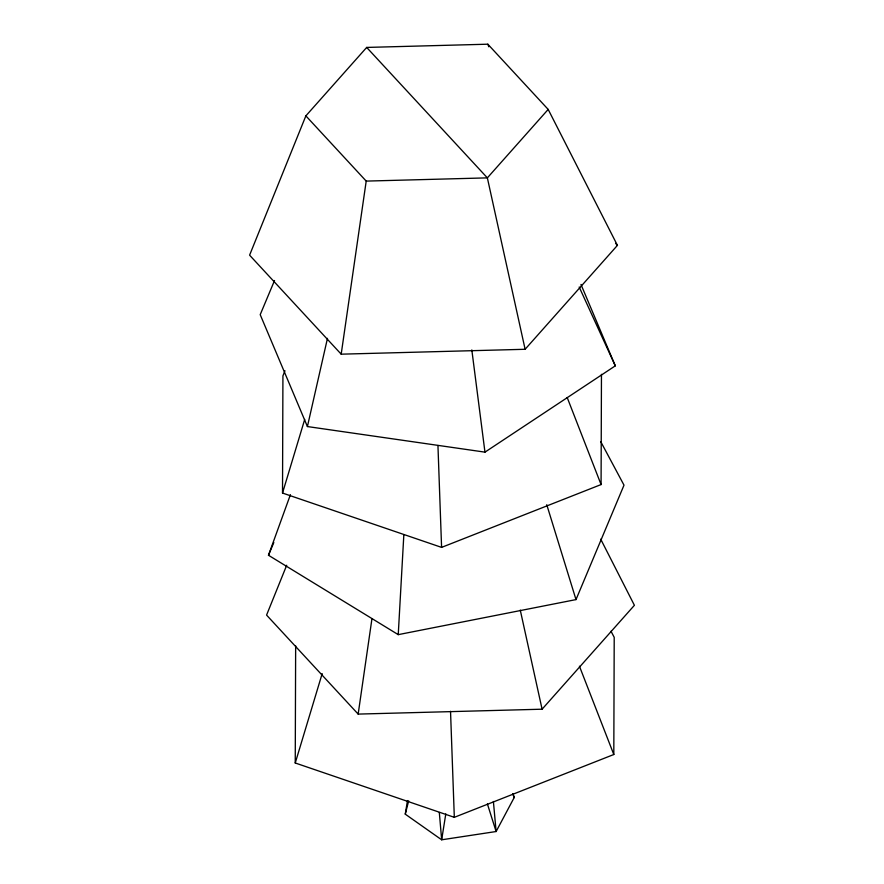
<?xml version="1.0" encoding="UTF-8"?>
<svg xmlns="http://www.w3.org/2000/svg" width="884" height="884" viewBox="0 0 884 884"><rect width="100%" height="100%" fill="white"/><g stroke="black" fill="none" stroke-linecap="round" stroke-linejoin="round"><path stroke-width="1.33" d="M601.463 374.308L601.076 484.565L441.591 547.384L282.515 493.051L282.924 375.888L284.979 370.772M611.01 631.242L614.214 637.353L613.805 754.516L454.321 817.324L295.245 762.991L295.654 645.839M600.755 441.668L624.005 485.161L576.003 599.595L398.242 634.646L403.844 534.665M341.191 354.175L366.208 181.098L305.864 115.87L366.683 47.427L487.835 44.2L548.179 109.417L617.43 245.365L525.118 349.279L341.191 354.175L249.597 255.167L305.864 115.87M600.711 539.163L634.403 605.297L542.091 709.2L358.164 714.095L371.954 618.701M445.801 813.899L441.668 839.8L496.123 831.524L514.168 797.6L512.908 793.677L514.168 797.6M439.315 812.473L441.668 839.8L405.27 814.164L407.48 800.561M580.976 284.46L615.297 365.843L484.962 452.144L307.411 426.552L327.467 338.34M405.27 814.164L408.673 800.827M282.515 493.051L304.704 419.436M295.245 762.991L322.185 673.608M398.242 634.646L268.482 555.263L290.427 494.653M286.703 565.252L266.57 615.087L358.164 714.095M274.526 280.537L260.205 314.66L307.411 426.552M268.482 555.263L273.819 542.544M548.179 109.417L487.36 177.872L366.208 181.098M615.562 243.354L617.43 245.365M366.683 47.427L487.36 177.872L525.118 349.279M579.186 287.035L615.297 365.843M567.196 397.524L601.076 484.565M579.429 666.193L613.805 754.516M487.835 44.2L488.797 46.786M487.393 803.921L496.123 831.524L493.394 801.479M546.754 504.72L576.003 599.595M520.267 610.104L542.091 709.2M471.824 349.931L484.962 452.144M450.531 711.322L454.321 817.324M437.945 445.503L441.591 547.384"/></g></svg>
